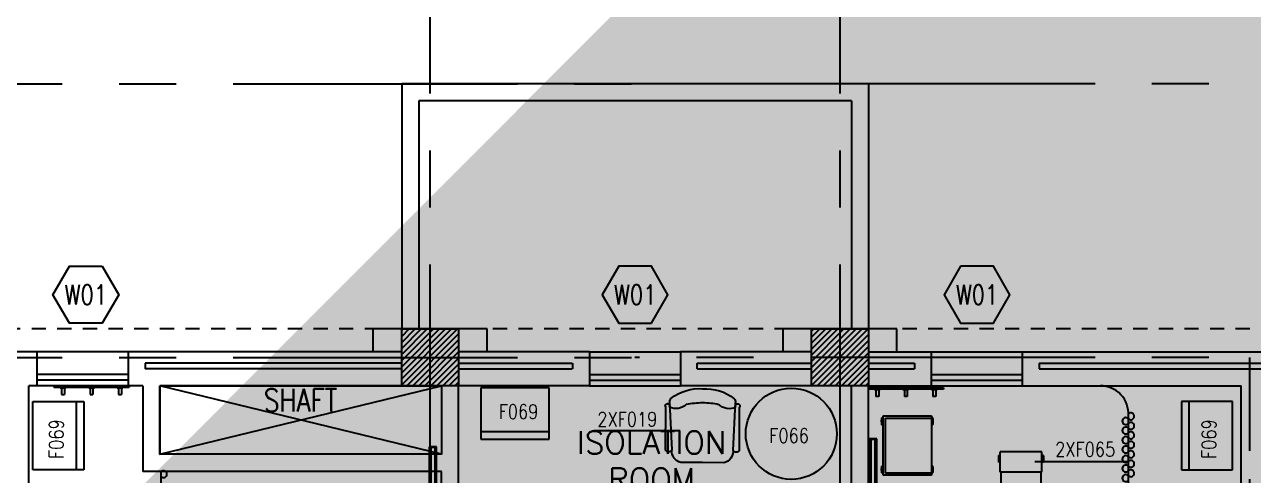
# Model space of a CAD drawing. Extents: x 88852.7 to 88945.7, y 39921.6 to 40001.1.
# Drawn here: x 88871.61 to 88882.4, y 39986.26 to 39990.22 of the extents above; entities that cross this region are included whole.
import ezdxf
from ezdxf.enums import TextEntityAlignment as Align

# ---------------------------------------------------------------- set-up
doc = ezdxf.new("R2010")
doc.units = 0
doc.header["$MEASUREMENT"] = 0
doc.header["$PDMODE"] = 34
for name, pattern in [('CENTER', [2, 1.25, -0.25, 0.25, -0.25]), ('CENTERX2', [4, 2.5, -0.5, 0.5, -0.5]), ('HIDDEN2', [0.1875, 0.125, -0.0625])]:
    doc.linetypes.add(name, pattern=pattern)
doc.layers.get('0').update_dxf_attribs({"linetype": 'CONTINUOUS'})
doc.layers.get('DEFPOINTS').update_dxf_attribs({"linetype": 'CONTINUOUS'})
for name, color, linetype in [('A-TEXT', 7, 'CONTINUOUS'), ('AX-DIM', 4, 'CONTINUOUS'), ('AXES', 11, 'CENTERX2'), ('AXES1', 11, 'CENTER'), ('COL', 2, 'CONTINUOUS'), ('HAT', 8, 'CONTINUOUS'), ('HIDDEN', 9, 'HIDDEN2'), ('INSUL', 4, 'CONTINUOUS'), ('MEDICAL', 4, 'CONTINUOUS'), ('NON-MEDICAL', 4, 'CONTINUOUS'), ('PROJ-L', 3, 'CONTINUOUS'), ('RM-BOX', 4, 'CONTINUOUS'), ('RM-NAME', 2, 'CONTINUOUS'), ('RM-NO', 2, 'CONTINUOUS'), ('SHAFT', 4, 'CONTINUOUS'), ('WALL', 4, 'CONTINUOUS'), ('WIN', 3, 'CONTINUOUS'), ('WIN-BOX', 3, 'CONTINUOUS'), ('WIN-NO', 5, 'CONTINUOUS')]:
    doc.layers.add(name, color=color, linetype=linetype)
doc.styles.add('ROMANS', font='ROMANS.shx', dxfattribs={"width": 0.6})
doc.dimstyles.new('DIM-OUT', dxfattribs={"dimscale": 0, "dimtxt": 0.24, "dimasz": 0.08, "dimexe": 0.02, "dimexo": 0.02, "dimgap": 0.05, "dimtad": 1, "dimdec": 0, "dimlfac": 1000, "dimzin": 0, "dimdsep": 46, "dimtxsty": 'ROMANS', "dimblk1": 'ARCHTICK', "dimblk2": 'ARCHTICK', "dimsah": 1, "dimcen": 0.01, "dimdle": 0.08, "dimclrd": 4, "dimclre": 4, "dimclrt": 2, "dimadec": 0, "dimazin": 0, "dimtp": 2, "dimtm": 2, "dimtfac": 0.114286, "dimtdec": 0, "dimtix": 1, "dimtmove": 2, "dimatfit": 3, "dimldrblk": 'ARCHTICK', "dimfxl": 0, "dimtolj": 1, "dimtzin": 0, "dimarcsym": 0})

# ---------------------------------------------------------------- blocks, each defined once
blk = doc.blocks.new('WW1')
at = {"layer": 'WIN-BOX'}
blk.add_lwpolyline([(144, -250), (289, 0), (144, 250), (-144, 250), (-289, 0), (-144, -250)], close=True, dxfattribs=at)
at = {"layer": 'WIN-NO', "style": 'ROMANS', "width": 0.8}
blk.add_attdef('W00', text='', height=170, dxfattribs=at).set_placement((0, 0), align=Align.MIDDLE)
blk = doc.blocks.new('_ARCHTICK')
at = {"color": 0, "linetype": 'ByBlock', "const_width": 0.15}
blk.add_lwpolyline([(-0.5, -0.5), (0.5, 0.5)], dxfattribs=at)
blk = doc.blocks.new('*D599')
at = {"layer": 'AX-DIM', "color": 4, "lineweight": -2}
for p, q in [((88860.69, 39999.728), (88935.54, 39999.728)), ((88860.77, 39995.09), (88860.77, 39999.748)), ((88935.46, 39987.57), (88935.46, 39999.748))]:
    blk.add_line(p, q, dxfattribs=at)
at = {"layer": 'DEFPOINTS', "color": 0}
for p in [(88935.46, 39999.728), (88860.77, 39995.07), (88935.46, 39987.55)]:
    blk.add_point(p, dxfattribs=at)
at = {"layer": 'AX-DIM', "color": 4, "lineweight": -2, "xscale": 0.08, "yscale": 0.08, "zscale": 0.08, "rotation": 180}
blk.add_blockref('_ARCHTICK', (88860.77, 39999.728), dxfattribs=at)
at = {"layer": 'AX-DIM', "color": 4, "lineweight": -2, "xscale": 0.08, "yscale": 0.08, "zscale": 0.08}
blk.add_blockref('_ARCHTICK', (88935.46, 39999.728), dxfattribs=at)
at = {"layer": 'AX-DIM', "color": 2, "insert": (88898.115, 39999.898), "char_height": 0.24, "attachment_point": 5, "style": 'ROMANS'}
blk.add_mtext('\\A1;74690', dxfattribs=at)
blk = doc.blocks.new('RM1')
at = {"layer": 'RM-BOX'}
blk.add_lwpolyline([(570, -200), (-570, -200), (-570, -500), (570, -500)], close=True, dxfattribs=at)
at = {"layer": 'RM-NAME', "style": 'ROMANS'}
for tag, p in [('ROOMNAME1', (0, 324)), ('ROOMNAME2', (0, 0))]:
    blk.add_attdef(tag, text='', height=200, dxfattribs=at).set_placement(p, align=Align.MIDDLE)
at = {"layer": 'RM-NO', "style": 'ROMANS', "width": 0.8}
blk.add_attdef('ROOMNO', text='', height=200, dxfattribs=at).set_placement((0, -350), align=Align.MIDDLE)
blk = doc.blocks.new('*X517')
at = {"color": 0}
for p, q in [((80579, 177099), (81070, 177590)), ((80579, 177152), (81017, 177590)), ((80579, 177205), (80964, 177590)), ((80579, 177258), (80911, 177590)), ((80579, 177311), (80858, 177590)), ((80579, 177364), (80804, 177590)), ((80579, 177417), (80751, 177590)), ((80579, 177471), (80698, 177590)), ((80579, 177524), (80645, 177590)), ((80579, 177577), (80592, 177590)), ((80623, 177090), (81079, 177546)), ((80676, 177090), (81079, 177493)), ((80729, 177090), (81079, 177440)), ((80782, 177090), (81079, 177387)), ((80835, 177090), (81079, 177334)), ((80888, 177090), (81079, 177281)), ((80941, 177090), (81079, 177228)), ((80994, 177090), (81079, 177175)), ((81047, 177090), (81079, 177122))]:
    blk.add_line(p, q, dxfattribs=at)
blk = doc.blocks.new('*X516')
at = {"color": 0}
for p, q in [((84179, 177093), (84676, 177590)), ((84179, 177146), (84623, 177590)), ((84179, 177199), (84570, 177590)), ((84179, 177252), (84517, 177590)), ((84179, 177305), (84464, 177590)), ((84179, 177358), (84411, 177590)), ((84179, 177411), (84358, 177590)), ((84179, 177464), (84305, 177590)), ((84179, 177517), (84252, 177590)), ((84179, 177570), (84199, 177590)), ((84229, 177090), (84679, 177540)), ((84282, 177090), (84679, 177487)), ((84335, 177090), (84679, 177434)), ((84388, 177090), (84679, 177381)), ((84441, 177090), (84679, 177328)), ((84494, 177090), (84679, 177275)), ((84547, 177090), (84679, 177222)), ((84600, 177090), (84679, 177169)), ((84653, 177090), (84679, 177116))]:
    blk.add_line(p, q, dxfattribs=at)

msp = doc.modelspace()

# ---------------------------------------------------------------- linework, layer by layer
at = {"layer": 'AXES'}
for p, q in [((88875.1703, 39921.6153), (88875.1703, 40000.4279)), ((88878.7703, 39921.6153), (88878.7703, 40000.4279)), ((88853.4386, 39989.6996), (88876.9703, 39989.6996)), ((88945.0103, 39989.6996), (88876.9703, 39989.6996)), ((88853.4386, 39987.2996), (88876.9669, 39987.2996)), ((88945.0103, 39987.2996), (88876.9669, 39987.2996))]:
    msp.add_line(p, q, dxfattribs=at)
at = {"layer": 'AXES1'}
msp.add_line((88882.3703, 39928.4796), (88882.3703, 39987.2996), dxfattribs=at)
msp.add_line((88882.3703, 39928.4796), (88882.3703, 39987.2996), dxfattribs=at)
at = {"layer": 'COL'}
for points in [[(88874.9203, 39987.0496), (88874.9203, 39987.5496), (88875.4203, 39987.5496), (88875.4203, 39987.0496)], [(88878.5203, 39987.0496), (88878.5203, 39987.5496), (88879.0203, 39987.5496), (88879.0203, 39987.0496)]]:
    msp.add_lwpolyline(points, close=True, dxfattribs=at)
at = {"layer": 'HIDDEN'}
msp.add_line((88893.1703, 39987.5496), (88859.8638, 39987.5496), dxfattribs=at)
at = {"layer": 'INSUL'}
for p, q in [((88872.6664, 39987.2496), (88872.6664, 39987.1996)), ((88872.6664, 39987.2496), (88872.6664, 39987.1996)), ((88874.9203, 39987.2496), (88872.6664, 39987.2496)), ((88874.9203, 39987.1996), (88872.6664, 39987.1996)), ((88875.4203, 39987.2496), (88876.4169, 39987.2496)), ((88875.4203, 39987.1996), (88876.4169, 39987.1996)), ((88876.4203, 39987.2496), (88876.4203, 39987.1996)), ((88876.4203, 39987.2496), (88876.4203, 39987.1996)), ((88877.5169, 39987.2496), (88878.5203, 39987.2496)), ((88877.5169, 39987.1996), (88877.5169, 39987.2496)), ((88877.5169, 39987.1996), (88878.5203, 39987.1996)), ((88879.0236, 39987.2496), (88879.4236, 39987.2496)), ((88879.0236, 39987.1996), (88879.4236, 39987.1996)), ((88879.4236, 39987.2496), (88879.4236, 39987.1996)), ((88879.4236, 39987.2496), (88879.4236, 39987.1996)), ((88880.5203, 39987.2496), (88880.5203, 39987.1996)), ((88880.5203, 39987.2496), (88884.1914, 39987.2496)), ((88880.5203, 39987.1996), (88884.1914, 39987.1996))]:
    msp.add_line(p, q, dxfattribs=at)
at = {"layer": 'MEDICAL'}
for p, q in [((88879.137, 39986.7682), (88879.1492, 39986.7682)), ((88879.137, 39986.7091), (88879.137, 39986.7682)), ((88879.1492, 39986.787), (88879.5724, 39986.787)), ((88879.1492, 39986.2653), (88879.1492, 39986.787)), ((88879.1689, 39986.7673), (88879.5724, 39986.7673)), ((88879.1689, 39986.285), (88879.1689, 39986.7673)), ((88879.5724, 39986.787), (88879.5724, 39986.2653)), ((88879.5846, 39986.7682), (88879.5724, 39986.7682)), ((88879.5846, 39986.7091), (88879.5846, 39986.7682)), ((88881.3027, 39986.7871), (88881.3027, 39984.7589)), ((88879.137, 39986.7091), (88879.1492, 39986.7091)), ((88879.5846, 39986.7091), (88879.5724, 39986.7091)), ((88875.1615, 39986.5154), (88875.1615, 39984.715)), ((88875.2246, 39986.5154), (88875.1615, 39986.5154)), ((88875.2246, 39984.715), (88875.2246, 39986.5154)), ((88879.0307, 39986.5863), (88879.0307, 39984.786)), ((88879.0938, 39986.5863), (88879.0307, 39986.5863)), ((88879.0938, 39986.5802), (88879.0307, 39986.5802)), ((88879.0422, 39986.5802), (88879.0422, 39984.7921)), ((88879.0792, 39984.7921), (88879.0792, 39986.5802)), ((88879.0938, 39984.786), (88879.0938, 39986.5863)), ((88875.2246, 39986.5093), (88875.1615, 39986.5093)), ((88875.1761, 39986.5093), (88875.1761, 39984.7212)), ((88875.213, 39984.7212), (88875.213, 39986.5093)), ((88880.1781, 39986.4384), (88880.1662, 39986.4384)), ((88880.1662, 39986.3793), (88880.1662, 39986.4384)), ((88880.1781, 39986.2922), (88880.1781, 39986.4694)), ((88880.5423, 39986.4694), (88880.1781, 39986.4694)), ((88880.5423, 39986.2922), (88880.5423, 39986.4694)), ((88880.5565, 39986.4384), (88880.5423, 39986.4384)), ((88880.5565, 39986.3793), (88880.5565, 39986.4384)), ((88872.805, 39986.2996), (88872.805, 39984.9559)), ((88879.137, 39986.3454), (88879.1492, 39986.3454)), ((88879.137, 39986.2864), (88879.137, 39986.3454)), ((88879.5846, 39986.3454), (88879.5724, 39986.3454)), ((88879.5846, 39986.2864), (88879.5846, 39986.3454)), ((88880.1781, 39986.3793), (88880.1662, 39986.3793)), ((88880.5565, 39986.3793), (88880.5423, 39986.3793)), ((88879.137, 39986.2864), (88879.1492, 39986.2864)), ((88879.5724, 39986.2653), (88879.1492, 39986.2653)), ((88879.5724, 39986.285), (88879.1689, 39986.285)), ((88879.5846, 39986.2864), (88879.5724, 39986.2864)), ((88880.5423, 39986.2922), (88880.1781, 39986.2922)), ((88880.1843, 39986.2922), (88880.1843, 39985.6525)), ((88880.5362, 39985.6525), (88880.5362, 39986.2922))]:
    msp.add_line(p, q, dxfattribs=at)
for centre, radius, start, end in [((88881.0573, 39986.8045), 0.2461, 355.94203, 90), ((88879.2231, 39986.7386), 0.091, 161.07536, 198.92464), ((88879.4984, 39986.7386), 0.091, 341.07536, 18.92464), ((88880.2523, 39986.4089), 0.091, 161.07536, 198.92464), ((88880.4704, 39986.4089), 0.091, 341.07536, 18.92464), ((88879.2231, 39986.3159), 0.091, 161.07536, 198.92464), ((88879.4984, 39986.3159), 0.091, 341.07536, 18.92464)]:
    msp.add_arc(centre, radius, start, end, dxfattribs=at)
at = {"layer": 'MEDICAL', "color": 15}
for centre, start, end in [((88881.2801, 39986.7408), 43.56836, 316.43164), ((88881.3239, 39986.7824), 223.56836, 136.43164), ((88881.3239, 39986.6991), 223.56836, 136.43164), ((88881.2801, 39986.6575), 43.56836, 316.43164), ((88881.3239, 39986.6158), 223.56836, 136.43164), ((88881.2801, 39986.5742), 43.56836, 316.43164), ((88881.2801, 39986.4908), 43.56836, 316.43164), ((88881.3239, 39986.5325), 223.56836, 136.43164), ((88881.2801, 39986.4075), 43.56836, 316.43164), ((88881.3239, 39986.4492), 223.56836, 136.43164), ((88872.8277, 39986.2743), 223.56836, 136.43164), ((88881.2801, 39986.3242), 43.56836, 316.43164), ((88881.3239, 39986.3659), 223.56836, 136.43164), ((88881.3239, 39986.2826), 223.56836, 136.43164), ((88881.2801, 39986.2409), 43.56836, 316.43164)]:
    msp.add_arc(centre, 0.0302, start, end, dxfattribs=at)
at = {"layer": 'NON-MEDICAL'}
for p, q in [((88871.8656, 39987.0498), (88871.8656, 39987.0371)), ((88871.8656, 39987.0498), (88872.526, 39987.0498)), ((88872.526, 39987.0498), (88872.526, 39987.0371)), ((88871.8656, 39987.0371), (88872.526, 39987.0371)), ((88871.9208, 39987.0371), (88871.9208, 39987.0321)), ((88871.9208, 39987.0321), (88871.9708, 39987.0321)), ((88871.9331, 39987.0321), (88871.9331, 39986.9736)), ((88871.9331, 39986.9736), (88871.9585, 39986.9736)), ((88871.9585, 39987.0321), (88871.9585, 39986.9736)), ((88871.9708, 39987.0371), (88871.9708, 39987.0321)), ((88872.1708, 39987.0371), (88872.1708, 39987.0321)), ((88872.1708, 39987.0321), (88872.2208, 39987.0321)), ((88872.1831, 39987.0321), (88872.1831, 39986.9736)), ((88872.1831, 39986.9736), (88872.2085, 39986.9736)), ((88872.2085, 39987.0321), (88872.2085, 39986.9736)), ((88872.2208, 39987.0371), (88872.2208, 39987.0321)), ((88872.4208, 39987.0371), (88872.4208, 39987.0321)), ((88872.4208, 39987.0321), (88872.4708, 39987.0321)), ((88872.4331, 39987.0321), (88872.4331, 39986.9736)), ((88872.4331, 39986.9736), (88872.4585, 39986.9736)), ((88872.4585, 39987.0321), (88872.4585, 39986.9736)), ((88872.4708, 39987.0371), (88872.4708, 39987.0321)), ((88876.2142, 39987.0314), (88875.6142, 39987.0314)), ((88875.6142, 39987.0314), (88875.6142, 39986.5814)), ((88876.2142, 39986.5814), (88876.2142, 39987.0314)), ((88879.6783, 39987.0329), (88879.0179, 39987.0329)), ((88879.0179, 39987.0329), (88879.0179, 39987.0202)), ((88879.6783, 39987.0202), (88879.0179, 39987.0202)), ((88879.0731, 39987.0202), (88879.0731, 39987.0152)), ((88879.1231, 39987.0152), (88879.0731, 39987.0152)), ((88879.0854, 39987.0152), (88879.0854, 39986.9567)), ((88879.1108, 39986.9567), (88879.0854, 39986.9567)), ((88879.1108, 39987.0152), (88879.1108, 39986.9567)), ((88879.1231, 39987.0202), (88879.1231, 39987.0152)), ((88879.3231, 39987.0202), (88879.3231, 39987.0152)), ((88879.3731, 39987.0152), (88879.3231, 39987.0152)), ((88879.3354, 39987.0152), (88879.3354, 39986.9567)), ((88879.3608, 39986.9567), (88879.3354, 39986.9567)), ((88879.3608, 39987.0152), (88879.3608, 39986.9567)), ((88879.3731, 39987.0202), (88879.3731, 39987.0152)), ((88879.5731, 39987.0202), (88879.5731, 39987.0152)), ((88879.6231, 39987.0152), (88879.5731, 39987.0152)), ((88879.5854, 39987.0152), (88879.5854, 39986.9567)), ((88879.6108, 39986.9567), (88879.5854, 39986.9567)), ((88879.6108, 39987.0152), (88879.6108, 39986.9567)), ((88879.6231, 39987.0202), (88879.6231, 39987.0152)), ((88879.6783, 39987.0329), (88879.6783, 39987.0202)), ((88871.6789, 39986.3134), (88871.6789, 39986.9134)), ((88871.6789, 39986.9134), (88872.1289, 39986.9134)), ((88872.0617, 39986.9134), (88872.0617, 39986.3134)), ((88872.1289, 39986.9134), (88872.1289, 39986.3134)), ((88881.7683, 39986.9134), (88881.7683, 39986.3134)), ((88882.2183, 39986.9134), (88881.7683, 39986.9134)), ((88881.8354, 39986.9134), (88881.8354, 39986.3134)), ((88882.2183, 39986.3134), (88882.2183, 39986.9134)), ((88875.6142, 39986.6486), (88876.2142, 39986.6486)), ((88875.6142, 39986.5814), (88876.2142, 39986.5814)), ((88872.1289, 39986.3134), (88871.6789, 39986.3134)), ((88881.7683, 39986.3134), (88882.2183, 39986.3134))]:
    msp.add_line(p, q, dxfattribs=at)
at = {"layer": 'NON-MEDICAL', "extrusion": (0, 0, -1)}
for p, q in [((88877.2377, 39986.4852), (88877.239, 39986.8635)), ((88877.2737, 39986.9049), (88877.2918, 39986.485)), ((88877.8323, 39986.4832), (88877.8532, 39986.9029)), ((88877.8863, 39986.483), (88877.8876, 39986.8613)), ((88877.5617, 39986.376), (88877.3725, 39986.3766)), ((88877.7508, 39986.3753), (88877.5617, 39986.376))]:
    msp.add_line(p, q, dxfattribs=at)
at = {"layer": 'NON-MEDICAL'}
msp.add_circle((88878.3424, 39986.6293), 0.4, dxfattribs=at)
at = {"layer": 'NON-MEDICAL', "extrusion": (0, 0, -1)}
for centre, radius, start, end in [((-88877.5377, 39986.6134), 0.412, 52.24288, 93.63907), ((-88877.5872, 39986.6132), 0.412, 86.75257, 128.14876), ((-88877.255, 39986.8747), 0.0195, 325.03992, 215.35171), ((-88877.3284, 39986.9858), 0.1352, 226.22821, 295.1193), ((-88877.3246, 39986.9065), 0.051, 358.108, 39.7355), ((-88877.5706, 39986.1522), 0.7509, 78.57305, 89.45238), ((-88877.5511, 39986.1523), 0.7509, 90.93926, 101.81859), ((-88877.7991, 39986.9842), 0.1352, 245.27234, 314.16343), ((-88877.8023, 39986.9049), 0.051, 140.65614, 182.28364), ((-88877.8717, 39986.8726), 0.0195, 325.03992, 215.35171), ((-88877.2648, 39986.4991), 0.0304, 207.61716, 332.77448), ((-88877.3997, 39986.4811), 0.108, 284.59564, 2.0562), ((-88877.7243, 39986.48), 0.108, 178.33544, 255.796), ((-88877.8593, 39986.4971), 0.0304, 207.61716, 332.77448)]:
    msp.add_arc(centre, radius, start, end, dxfattribs=at)
at = {"layer": 'PROJ-L', "linetype": 'Continuous'}
for p, q in [((88874.9203, 39989.6996), (88874.9203, 39987.5496)), ((88879.0203, 39989.6996), (88874.9203, 39989.6996)), ((88879.0203, 39989.6996), (88874.9203, 39989.6996)), ((88874.9203, 39989.6996), (88874.9203, 39987.5496)), ((88879.0203, 39989.6996), (88879.0203, 39987.5496)), ((88879.0203, 39989.6996), (88879.0203, 39987.5496)), ((88875.0703, 39989.5496), (88875.0703, 39987.5496)), ((88878.8703, 39989.5496), (88875.0703, 39989.5496)), ((88878.8703, 39989.5496), (88875.0703, 39989.5496)), ((88875.0703, 39989.5496), (88875.0703, 39987.5496)), ((88878.8703, 39989.5496), (88878.8703, 39987.5496)), ((88878.8703, 39989.5496), (88878.8703, 39987.5496))]:
    msp.add_line(p, q, dxfattribs=at)
at = {"layer": 'SHAFT', "linetype": 'ByBlock'}
for p, q in [((88872.7953, 39986.4496), (88875.2703, 39987.0496)), ((88875.2703, 39986.4496), (88872.7953, 39987.0496))]:
    msp.add_line(p, q, dxfattribs=at)
at = {"layer": 'WALL'}
for p, q in [((88874.6703, 39987.3496), (88874.6703, 39987.5496)), ((88875.6703, 39987.5496), (88874.6703, 39987.5496)), ((88875.6703, 39987.3496), (88875.6703, 39987.5496)), ((88878.2703, 39987.3496), (88878.2703, 39987.5496)), ((88879.2703, 39987.5496), (88878.2703, 39987.5496)), ((88879.2703, 39987.3496), (88879.2703, 39987.5496)), ((88871.7164, 39987.3496), (88869.9914, 39987.3496)), ((88871.7164, 39987.3496), (88871.7164, 39987.0496)), ((88872.5164, 39987.3496), (88872.5164, 39987.0496)), ((88874.9203, 39987.3496), (88872.5164, 39987.3496)), ((88872.5164, 39987.3496), (88872.5164, 39987.0496)), ((88876.5703, 39987.3496), (88875.4236, 39987.3496)), ((88876.5703, 39987.3496), (88876.5703, 39987.0496)), ((88877.3703, 39987.3496), (88877.3703, 39987.0496)), ((88878.5236, 39987.3496), (88877.3703, 39987.3496)), ((88879.0236, 39987.3496), (88879.5703, 39987.3496)), ((88879.5703, 39987.3496), (88879.5703, 39987.0496)), ((88879.5703, 39987.3496), (88879.5703, 39987.0496)), ((88880.3703, 39987.3496), (88880.3703, 39987.0496)), ((88880.3703, 39987.3496), (88884.3414, 39987.3496)), ((88871.7164, 39987.0496), (88871.6453, 39987.0496)), ((88871.6453, 39980.3996), (88871.6453, 39987.0496)), ((88872.6453, 39987.0496), (88872.5164, 39987.0496)), ((88872.6453, 39987.0496), (88872.6453, 39986.2996)), ((88872.7953, 39987.0496), (88872.7953, 39986.4496)), ((88874.9203, 39987.0496), (88872.7953, 39987.0496)), ((88875.4203, 39986.2996), (88875.4203, 39987.0496)), ((88876.5703, 39987.0496), (88875.4236, 39987.0496)), ((88878.5236, 39987.0496), (88877.3703, 39987.0496)), ((88878.8703, 39982.5496), (88878.8703, 39987.0496)), ((88879.0203, 39982.3496), (88879.0203, 39987.0496)), ((88879.0236, 39987.0496), (88879.5703, 39987.0496)), ((88880.3703, 39987.0496), (88882.2953, 39987.0496)), ((88882.2953, 39980.3996), (88882.2953, 39987.0496)), ((88875.2703, 39986.4496), (88872.7953, 39986.4496)), ((88875.2703, 39986.2996), (88872.6453, 39986.2996)), ((88875.2703, 39982.3496), (88875.2703, 39986.2996)), ((88875.4203, 39982.5496), (88875.4203, 39986.2996))]:
    msp.add_line(p, q, dxfattribs=at)
msp.add_lwpolyline([(88872.7953, 39987.0496), (88875.2703, 39987.0496), (88875.2703, 39986.4496), (88872.7953, 39986.4496)], close=True, dxfattribs=at)
at = {"layer": 'WIN'}
for p, q in [((88872.5164, 39987.3496), (88871.7164, 39987.3496)), ((88872.5164, 39987.3496), (88872.2377, 39987.3496)), ((88876.5703, 39987.3496), (88877.3703, 39987.3496)), ((88879.5703, 39987.3496), (88880.2311, 39987.3496)), ((88879.5703, 39987.3496), (88880.3703, 39987.3496)), ((88872.5164, 39987.1496), (88871.7164, 39987.1496)), ((88872.5164, 39987.0996), (88871.7164, 39987.0996)), ((88872.5164, 39987.0496), (88871.7164, 39987.0496)), ((88872.5164, 39987.1496), (88872.2377, 39987.1496)), ((88872.5164, 39987.0996), (88872.2377, 39987.0996)), ((88872.5164, 39987.0496), (88872.2377, 39987.0496)), ((88876.5703, 39987.1496), (88877.3703, 39987.1496)), ((88876.5703, 39987.0996), (88877.3703, 39987.0996)), ((88876.5703, 39987.0496), (88877.3703, 39987.0496)), ((88879.5703, 39987.1496), (88880.2311, 39987.1496)), ((88879.5703, 39987.1496), (88880.3703, 39987.1496)), ((88879.5703, 39987.0996), (88880.2311, 39987.0996)), ((88879.5703, 39987.0996), (88880.3703, 39987.0996)), ((88879.5703, 39987.0496), (88880.2311, 39987.0496)), ((88879.5703, 39987.0496), (88880.3703, 39987.0496))]:
    msp.add_line(p, q, dxfattribs=at)

# ---------------------------------------------------------------- block references
at = {"layer": 'HAT', "xscale": 0.001000000003841706, "yscale": 0.000999999996565748, "zscale": 0.001}
for name in ['*X517', '*X516']:
    msp.add_blockref(name, (88794.341, 39809.9598), dxfattribs=at)
at = {"layer": 'RM-NO', "xscale": 0.001000000003841706, "yscale": 0.000999999996565748, "zscale": 0.001}
msp.add_blockref('RM1', (88877.1162, 39986.2285), dxfattribs=at).add_auto_attribs({'ROOMNO': 'FNU-209', 'ROOMNAME2': 'ROOM', 'ROOMNAME1': 'ISOLATION'})
at = {"layer": 'WIN-NO'}
ref = msp.add_blockref('WW1', (88872.1453, 39987.8496), dxfattribs=dict(at, xscale=-0.001, yscale=0.001, zscale=0.001, rotation=180))
ref.add_attrib('W00', 'W01', dxfattribs={"height": 0.17, "style": 'ROMANS', "width": 0.8}).set_placement((88872.1453, 39987.8496), align=Align.MIDDLE)
at = {"layer": 'WIN-NO', "xscale": 0.001, "yscale": 0.001, "zscale": 0.001}
msp.add_blockref('WW1', (88876.9703, 39987.8496), dxfattribs=at).add_auto_attribs({'W00': 'W01'})
at = {"layer": 'WIN-NO'}
ref = msp.add_blockref('WW1', (88879.9736, 39987.8496), dxfattribs=dict(at, xscale=0.001, yscale=0.001, zscale=0.001, rotation=180))
ref.add_attrib('W00', 'W01', dxfattribs={"height": 0.17, "style": 'ROMANS', "width": 0.8}).set_placement((88879.9736, 39987.8496), align=Align.MIDDLE)
ref = msp.add_blockref('WW1', (88879.9736, 39987.8496), dxfattribs=dict(at, xscale=0.001, yscale=0.001, zscale=0.001, rotation=180))
ref.add_attrib('W00', 'W01', dxfattribs={"height": 0.17, "style": 'ROMANS', "width": 0.8}).set_placement((88879.9736, 39987.8496), align=Align.MIDDLE)

# ---------------------------------------------------------------- texts
at = {"layer": 'A-TEXT', "color": 7, "ltscale": 400, "style": 'ROMANS', "width": 0.833974}
for s, p in [('F069', (88875.7722, 39986.7613)), ('2XF019', (88876.6387, 39986.6943)), ('F066', (88878.1487, 39986.5507)), ('2XF065', (88880.6602, 39986.4305))]:
    msp.add_text(s, height=0.125, dxfattribs=at).set_placement(p)
for p in [(88871.949, 39986.408), (88882.0732, 39986.408)]:
    msp.add_text('F069', height=0.125, rotation=90, dxfattribs=at).set_placement(p)
at = {"layer": 'RM-NAME', "style": 'ROMANS', "width": 0.8}
msp.add_text('SHAFT', height=0.2, dxfattribs=at).set_placement((88874.0323, 39986.9235), align=Align.MIDDLE)

# ---------------------------------------------------------------- dimensions: what is measured, and where the dimension line sits
at = {"layer": 'AX-DIM'}
dim = msp.add_linear_dim(base=(88935.4603, 39999.7279), p1=(88860.7703, 39995.0699), p2=(88935.4603, 39987.5496), dimstyle='DIM-OUT', override={"dimscale": 1}, dxfattribs=at)
dim.commit()
dim.dimension.update_dxf_attribs({"geometry": '*D599', "text_midpoint": (88898.1153, 39999.8979)})

# ---------------------------------------------------------------- leaders
at = {"layer": 'A-TEXT'}
for points in [[(88877.3668, 39986.6552), (88876.6085, 39986.6552)], [(88880.4821, 39986.3858), (88881.2965, 39986.3858)]]:
    msp.add_leader(points, dimstyle='DIM-OUT', override={"dimscale": 1, "dimasz": 40}, dxfattribs=at)

doc.saveas('drawing.dxf')
